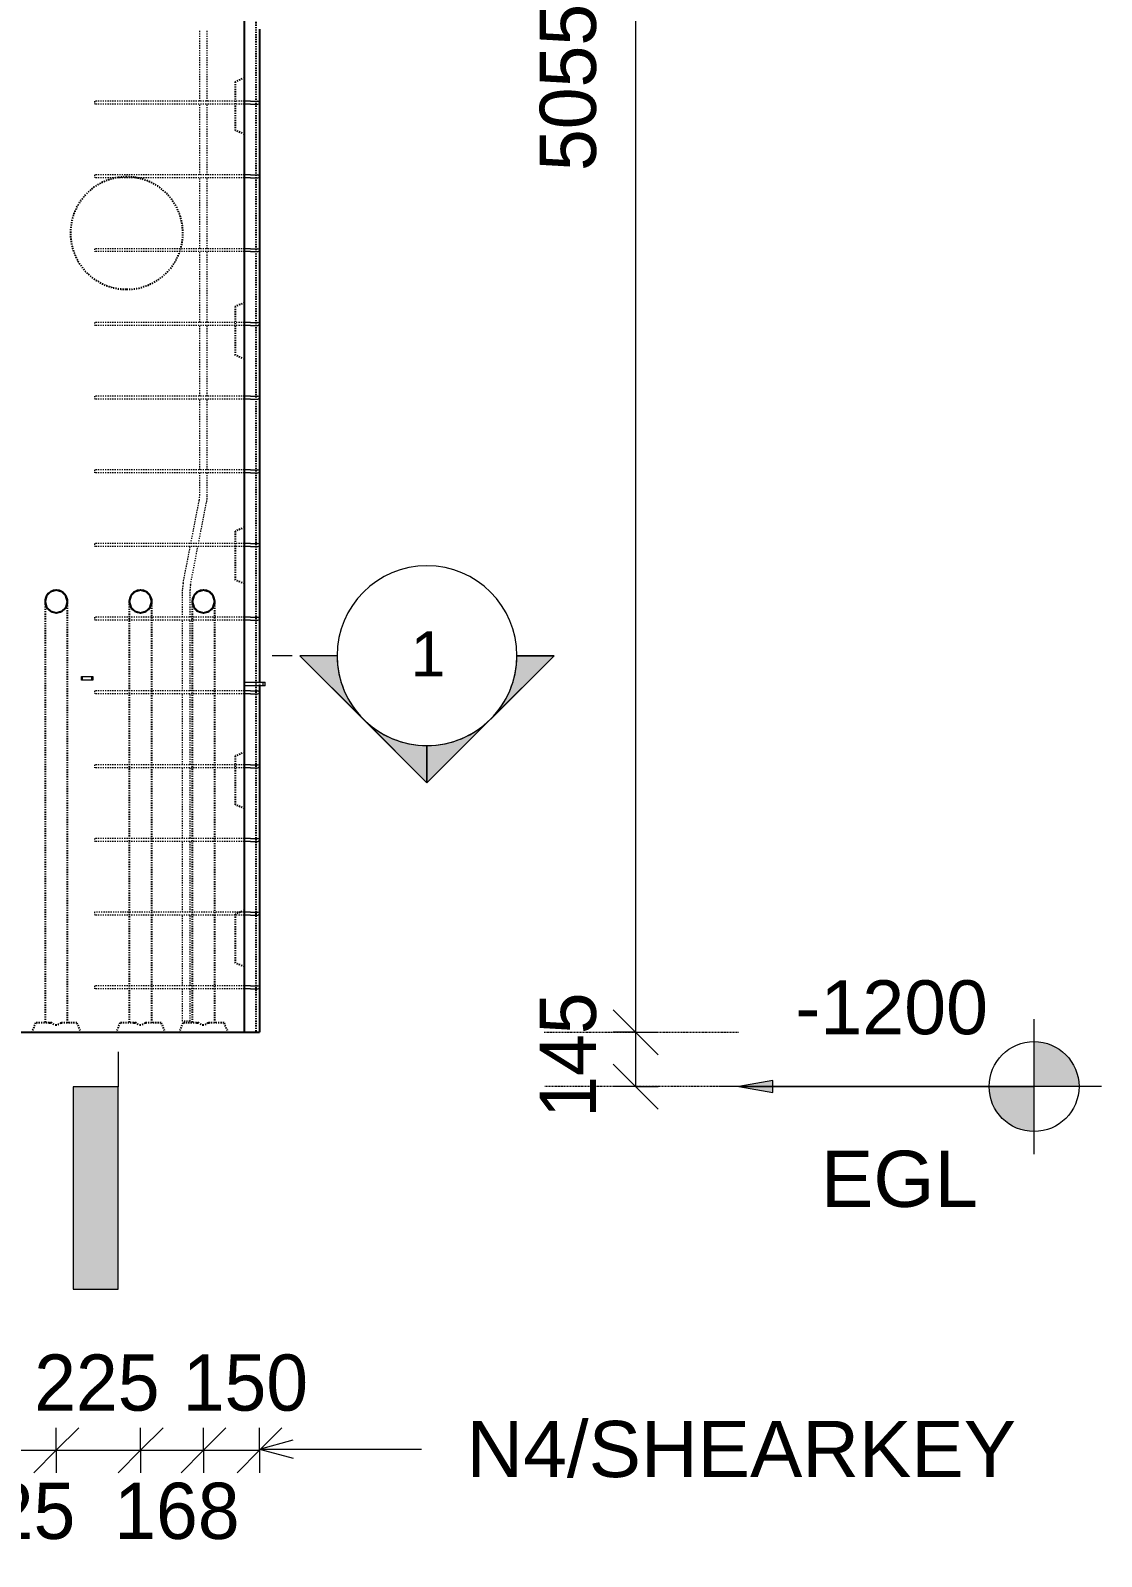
# Model space of a CAD drawing. Header units: millimetres. Extents: x -9471 to 9984, y -2794 to 13196.
# Drawn here: x -1140 to 1719, y -2794 to 1279 of the extents above; entities that cross this region are included whole.
import ezdxf

# ---------------------------------------------------------------- set-up
doc = ezdxf.new("R2010")
doc.units = ezdxf.units.MM
doc.linetypes.add('Dash', pattern=[6.36, 3.18, -3.18])
doc.linetypes.add('Overhead', pattern=[3.97, 2.38, -1.59])
for name, color, linetype, lineweight in [('A-ANNO-DIMS', 211, 'Continuous', 9), ('A-ANNO-DIMS-60', 211, 'Continuous', 9), ('A-FLOR-OVHD', 1, 'Overhead', 18), ('A-GENM', 13, 'Continuous', 18), ('A-WALL', 113, 'Continuous', 25), ('A-WALL-HDLN', 110, 'Dash', 25), ('G-ANNO-DIMS', 111, 'Continuous', 9), ('G-ANNO-SYMB', 111, 'Continuous', 9), ('G-ANNO-TEXT', 231, 'Continuous', 9), ('S-RBAR', 171, 'Continuous', 18)]:
    doc.layers.add(name, color=color, linetype=linetype, lineweight=lineweight)
doc.styles.add('Arial', font='arial.ttf', dxfattribs={"height": 120})
doc.styles.add('Arial_1', font='arial.ttf', dxfattribs={"height": 150})
doc.styles.add('Arial_2', font='arial.ttf', dxfattribs={"height": 144})
doc.styles.add('Nirmala UI Semilight', font='NirmalaS.ttf', dxfattribs={"height": 150})
doc.dimstyles.new('Arrow_Filled_-_2_5_NI_UI', dxfattribs={"dimscale": 304.8, "dimtxt": 157.104592, "dimasz": 0.393701, "dimexe": 0.19685, "dimexo": 0.0625, "dimgap": 0.19685, "dimtad": 1, "dimdec": 4, "dimzin": 0, "dimdsep": 46, "dimtxsty": 'Nirmala UI Semilight', "dimblk1": 'OBLIQUE', "dimblk2": 'OBLIQUE', "dimsah": 1, "dimcen": 0.09, "dimazin": 0, "dimtfac": 1, "dimtdec": 4, "dimtix": 1, "dimtmove": 2, "dimatfit": 3, "dimfxl": 0.19685, "dimfxlon": 1, "dimtvp": 1, "dimtolj": 1, "dimtzin": 0, "dimarcsym": 2})
doc.dimstyles.new('Arrow_Filled_-_2_5_NI_UI_1', dxfattribs={"dimscale": 304.8, "dimtxt": 157.104592, "dimasz": 0.393701, "dimexe": 0.19685, "dimexo": 0.0625, "dimgap": 0.19685, "dimtad": 1, "dimdec": 4, "dimzin": 0, "dimdsep": 46, "dimtxsty": 'Nirmala UI Semilight', "dimblk1": 'OBLIQUE', "dimblk2": 'OBLIQUE', "dimsah": 1, "dimcen": 0.09, "dimazin": 0, "dimtfac": 1, "dimtdec": 4, "dimtix": 1, "dimtmove": 0, "dimatfit": 3, "dimfxl": 0.19685, "dimfxlon": 1, "dimtvp": 1, "dimtolj": 1, "dimtzin": 0, "dimarcsym": 2})

# ---------------------------------------------------------------- blocks, each defined once
blk = doc.blocks.new('RR spread anchor face based - RR-SA-2_5-150-1876458-Elevation Front')
at = {"layer": 'A-GENM'}
for p, q in [((-1003.5, 6759.9), (-1001, 6759.9)), ((-1003.5, 6749.9), (-1003.5, 6759.9)), ((-1001, 6749.9), (-1003.5, 6749.9)), ((-1001, 6759.9), (-976, 6759.9)), ((-1001, 6749.9), (-1001, 6759.9)), ((-976, 6749.9), (-1001, 6749.9)), ((-976, 6759.9), (-973.5, 6759.9)), ((-976, 6749.9), (-976, 6759.9)), ((-973.5, 6749.9), (-976, 6749.9)), ((-973.5, 6759.9), (-973.5, 6749.9))]:
    blk.add_line(p, q, dxfattribs=at)
blk = doc.blocks.new('RR spread anchor face based - RR-SA-3_0-200-1726827-Elevation Front')
at = {"layer": 'A-GENM'}
for p, q in [((-568.5, -460.1), (-518.5, -460.1)), ((-518.5, -470.1), (-568.5, -470.1)), ((-518.5, -460.1), (-513.5, -460.1)), ((-518.5, -470.1), (-518.5, -460.1)), ((-513.5, -470.1), (-518.5, -470.1)), ((-513.5, -470.1), (-513.5, -460.1))]:
    blk.add_line(p, q, dxfattribs=at)
blk = doc.blocks.new('Detail View - M_Section Head - Filled SHOP DWG-1002450-Elevation Front')
at = {"layer": 'G-ANNO-SYMB'}
h = blk.add_hatch(color=256, dxfattribs=at)
edge = h.paths.add_edge_path()
edge.add_line((-420.8, -389.7), (-321.4, -389.7))
edge.add_arc((-81.4, -389.7), 240, 180, 225)
edge.add_line((-251.1, -559.5), (-420.8, -389.7))
h = blk.add_hatch(color=256, dxfattribs=at)
edge = h.paths.add_edge_path()
edge.add_line((258, -389.7), (88.3, -559.5))
edge.add_arc((-81.4, -389.7), 240, 315, 360)
edge.add_line((158.6, -389.7), (258, -389.7))
h = blk.add_hatch(color=256, dxfattribs=at)
edge = h.paths.add_edge_path()
edge.add_line((-81.4, -729.2), (-251.1, -559.5))
edge.add_arc((-81.4, -389.7), 240, 225, 270)
edge.add_line((-81.4, -629.7), (-81.4, -729.2))
h = blk.add_hatch(color=256, dxfattribs=at)
edge = h.paths.add_edge_path()
edge.add_line((-81.4, -729.2), (-81.4, -629.7))
edge.add_arc((-81.4, -389.7), 240, 270, 315)
edge.add_line((88.3, -559.5), (-81.4, -729.2))
for p, q in [((-81.4, -729.2), (-420.8, -389.7)), ((-321.4, -389.7), (-420.8, -389.7)), ((-420.8, -389.7), (-251.1, -559.5)), ((-321.4, -389.7), (-420.8, -389.7)), ((-81.4, -729.2), (258, -389.7)), ((88.3, -559.5), (258, -389.7)), ((158.6, -389.7), (258, -389.7)), ((258, -389.7), (158.6, -389.7)), ((-251.1, -559.5), (-81.4, -729.2)), ((-81.4, -729.2), (88.3, -559.5)), ((-81.4, -629.7), (-81.4, -729.2)), ((-81.4, -729.2), (-81.4, -629.7))]:
    blk.add_line(p, q, dxfattribs=at)
for start, end in [(360, 180), (180, 360), (180, 225), (315, 0), (225, 270), (270, 315)]:
    blk.add_arc((-81.4, -389.7), 240, start, end, dxfattribs=at)
blk = doc.blocks.new('Detail View - M_Section Tail - Filled Horizontal-14034-Elevation Front')
at = {"layer": 'G-ANNO-SYMB'}
blk.add_hatch(color=256, dxfattribs=at).paths.add_polyline_path([(-2847.5, -509.7), (-2847.5, -389.7), (-3387.5, -389.7), (-3387.5, -509.7)])
for p, q in [((-3387.5, -509.7), (-3387.5, -389.7)), ((-3387.5, -389.7), (-2847.5, -389.7)), ((-2847.5, -389.7), (-2847.5, -509.7)), ((-2847.5, -509.7), (-3387.5, -509.7))]:
    blk.add_line(p, q, dxfattribs=at)
blk = doc.blocks.new('DIMBLOCK8-Elevation Front')
at = {"layer": 'A-ANNO-DIMS-60'}
for p, q in [((-1296, -2510.8), (-1236, -2450.8)), ((-1296, -2510.8), (-1296, -2450.8)), ((-1071, -2510.8), (-1011, -2450.8)), ((-1071, -2510.8), (-1071, -2450.8)), ((-1296, -2510.8), (-1356, -2570.8)), ((-1296, -2510.8), (-1071, -2510.8)), ((-1296, -2510.8), (-1296, -2570.8)), ((-1071, -2510.8), (-1131, -2570.8)), ((-1071, -2510.8), (-1071, -2570.8))]:
    blk.add_line(p, q, dxfattribs=at)
at = {"layer": 'A-ANNO-DIMS-60', "color": 0, "insert": (-1354.9, -2597.5), "char_height": 150, "width": 411.328, "attachment_point": 1, "line_spacing_factor": 1.142579, "style": 'Nirmala UI Semilight'}
blk.add_mtext('225', dxfattribs=at)
blk = doc.blocks.new('_Oblique')
at = {"color": 0, "linetype": 'ByBlock', "lineweight": -2}
blk.add_line((-0.5, -0.5), (0.5, 0.5), dxfattribs=at)
blk = doc.blocks.new('DIMBLOCK9-Elevation Front')
at = {"layer": 'A-ANNO-DIMS-60'}
for p, q in [((-1071, -2510.8), (-1011, -2450.8)), ((-1071, -2510.8), (-1071, -2450.8)), ((-846, -2510.8), (-786, -2450.8)), ((-846, -2510.8), (-846, -2450.8)), ((-1071, -2510.8), (-1131, -2570.8)), ((-1071, -2510.8), (-846, -2510.8)), ((-1071, -2510.8), (-1071, -2570.8)), ((-846, -2510.8), (-906, -2570.8)), ((-846, -2510.8), (-846, -2570.8))]:
    blk.add_line(p, q, dxfattribs=at)
at = {"layer": 'A-ANNO-DIMS-60', "color": 0, "insert": (-1129.9, -2255.1), "char_height": 150, "width": 411.328, "attachment_point": 1, "line_spacing_factor": 1.142579, "style": 'Nirmala UI Semilight'}
blk.add_mtext('225', dxfattribs=at)
blk = doc.blocks.new('DIMBLOCK10-Elevation Front')
at = {"layer": 'A-ANNO-DIMS-60'}
for p, q in [((-846, -2510.8), (-786, -2450.8)), ((-846, -2510.8), (-846, -2450.8)), ((-678, -2510.8), (-618, -2450.8)), ((-678, -2510.8), (-678, -2450.8)), ((-846, -2510.8), (-906, -2570.8)), ((-846, -2510.8), (-678, -2510.8)), ((-846, -2510.8), (-846, -2570.8)), ((-678, -2510.8), (-738, -2570.8)), ((-678, -2510.8), (-678, -2570.8))]:
    blk.add_line(p, q, dxfattribs=at)
at = {"layer": 'A-ANNO-DIMS-60', "color": 0, "insert": (-916.3, -2597.5), "char_height": 150, "width": 370.196, "attachment_point": 1, "line_spacing_factor": 1.142579, "style": 'Nirmala UI Semilight'}
blk.add_mtext('168', dxfattribs=at)
blk = doc.blocks.new('DIMBLOCK11-Elevation Front')
at = {"layer": 'A-ANNO-DIMS-60'}
for p, q in [((-678, -2510.8), (-618, -2450.8)), ((-678, -2510.8), (-678, -2450.8)), ((-528.5, -2510.8), (-468.5, -2450.8)), ((-528.5, -2510.8), (-528.5, -2450.8)), ((-678, -2510.8), (-738, -2570.8)), ((-678, -2510.8), (-528.5, -2510.8)), ((-678, -2510.8), (-678, -2570.8)), ((-528.5, -2510.8), (-588.5, -2570.8)), ((-528.5, -2510.8), (-528.5, -2570.8))]:
    blk.add_line(p, q, dxfattribs=at)
at = {"layer": 'A-ANNO-DIMS-60', "color": 0, "insert": (-733.4, -2255.1), "char_height": 150, "width": 370.196, "attachment_point": 1, "line_spacing_factor": 1.142579, "style": 'Nirmala UI Semilight'}
blk.add_mtext('150', dxfattribs=at)
blk = doc.blocks.new('DIMBLOCK89-Elevation Front')
at = {"layer": 'A-ANNO-DIMS-60'}
for p, q in [((475.4, 3660), (415.4, 3720)), ((475.4, 3660), (415.4, 3660)), ((475.4, 3660), (475.4, -1395)), ((475.4, 3660), (535.4, 3600)), ((475.4, 3660), (535.4, 3660)), ((475.4, -1395), (415.4, -1335)), ((475.4, -1395), (415.4, -1395)), ((475.4, -1395), (535.4, -1455)), ((475.4, -1395), (535.4, -1395))]:
    blk.add_line(p, q, dxfattribs=at)
at = {"layer": 'A-ANNO-DIMS-60', "color": 0, "insert": (219.7, 904), "char_height": 150, "width": 548.438, "attachment_point": 1, "rotation": 90, "line_spacing_factor": 1.142579, "style": 'Nirmala UI Semilight'}
blk.add_mtext('5055', dxfattribs=at)
blk = doc.blocks.new('DIMBLOCK90-Elevation Front')
at = {"layer": 'A-ANNO-DIMS-60'}
for p, q in [((475.4, -1395), (415.4, -1335)), ((475.4, -1395), (415.4, -1395)), ((475.4, -1395), (475.4, -1540)), ((475.4, -1395), (535.4, -1455)), ((475.4, -1395), (535.4, -1395)), ((475.4, -1540), (415.4, -1480)), ((475.4, -1540), (415.4, -1540)), ((475.4, -1540), (535.4, -1600)), ((475.4, -1540), (535.4, -1540))]:
    blk.add_line(p, q, dxfattribs=at)
at = {"layer": 'A-ANNO-DIMS-60', "color": 0, "insert": (219.7, -1623.2), "char_height": 150, "width": 373.623, "attachment_point": 1, "rotation": 90, "line_spacing_factor": 1.142579, "style": 'Nirmala UI Semilight'}
blk.add_mtext('145', dxfattribs=at)
blk = doc.blocks.new('Spot Elevations - M_Spot Elevation - Target Filled-10609-Elevation Front')
at = {"layer": 'G-ANNO-DIMS'}
h = blk.add_hatch(color=256, dxfattribs=at)
edge = h.paths.add_edge_path()
edge.add_line((1549.6, 7660), (1669.6, 7660))
edge.add_arc((1549.6, 7660), 120, 0, 90)
edge.add_line((1549.6, 7780), (1549.6, 7660))
h = blk.add_hatch(color=256, dxfattribs=at)
edge = h.paths.add_edge_path()
edge.add_line((1549.6, 7660), (1429.6, 7660))
edge.add_arc((1549.6, 7660), 120, 180, 270)
edge.add_line((1549.6, 7540), (1549.6, 7660))
for p, q in [((1549.6, 7480), (1549.6, 7840)), ((1729.6, 7660), (709.6, 7660))]:
    blk.add_line(p, q, dxfattribs=at)
blk.add_circle((1549.6, 7660), 120, dxfattribs=at)

msp = doc.modelspace()

# ---------------------------------------------------------------- hatches: boundary and pattern name
at = {"layer": 'G-ANNO-DIMS'}
msp.add_hatch(color=256, dxfattribs=at).paths.add_polyline_path([(751.45389, -1539.99023), (841.45389, -1555.85966), (841.45389, -1524.12081)])

# ---------------------------------------------------------------- linework, layer by layer
at = {"layer": 'A-FLOR-OVHD'}
for p, q in [((231.45389, -1394.99023), (751.45389, -1394.99023)), ((751.45389, -1539.99023), (231.45389, -1539.99023))]:
    msp.add_line(p, q, dxfattribs=at)
at = {"layer": 'A-WALL'}
for p, q in [((-568.54611, -1395), (-568.54611, 7060)), ((-528.54611, 1282.73104), (-528.54611, 1086.71341)), ((-528.54611, 1085.95326), (-528.54611, 889.93563)), ((-528.54611, 889.17548), (-528.54611, 693.15785)), ((-528.54611, 692.39771), (-528.54611, 496.38007)), ((-528.54611, 495.61993), (-528.54611, 299.60229)), ((-528.54611, 298.84215), (-528.54611, 102.82452)), ((-528.54611, 102.06437), (-528.54611, -93.95326)), ((-528.54611, -94.71341), (-528.54611, -290.73104)), ((-528.54611, -291.49118), (-528.54611, -460.1)), ((-528.54611, -470.1), (-528.54611, -487.50882)), ((-528.54611, -488.26896), (-528.54611, -684.28659)), ((-528.54611, -685.04674), (-528.54611, -881.06437)), ((-528.54611, -881.82452), (-528.54611, -1077.84215)), ((-528.54611, -1078.60229), (-528.54611, -1274.61993)), ((-528.54611, -1275.38007), (-528.54611, -1395)), ((-2738.54611, -1395), (-528.54611, -1395))]:
    msp.add_line(p, q, dxfattribs=at)
at = {"layer": 'A-WALL', "flags": 128}
for points in [[(-1071.04611, -215), (-1086.08061, -219.03919), (-1097.06664, -230.06909), (-1101.04611, -245)], [(-1041.04611, -245), (-1045.0853, -229.96549), (-1056.1152, -218.97947), (-1071.04611, -215)], [(-846.04611, -215), (-861.08061, -219.03919), (-872.06664, -230.06909), (-876.04611, -245)], [(-816.04611, -245), (-820.0853, -229.96549), (-831.1152, -218.97947), (-846.04611, -215)], [(-678.04611, -215), (-693.08061, -219.03919), (-704.06664, -230.06909), (-708.04611, -245)], [(-648.04611, -245), (-652.0853, -229.96549), (-663.1152, -218.97947), (-678.04611, -215)], [(-1101.04611, -245), (-1097.00692, -260.03451), (-1085.97701, -271.02053), (-1071.04611, -275)], [(-1071.04611, -275), (-1056.0116, -270.96081), (-1045.02558, -259.93091), (-1041.04611, -245)], [(-1041.04611, -250.72272), (-1041.04611, -245.13838), (-1041.04611, -245)], [(-876.04611, -245), (-872.00692, -260.03451), (-860.97701, -271.02053), (-846.04611, -275)], [(-846.04611, -275), (-831.0116, -270.96081), (-820.02558, -259.93091), (-816.04611, -245)], [(-816.04611, -250.72272), (-816.04611, -245.13838), (-816.04611, -245)], [(-708.04611, -245), (-704.00692, -260.03451), (-692.97701, -271.02053), (-678.04611, -275)], [(-678.04611, -275), (-663.0116, -270.96081), (-652.02558, -259.93091), (-648.04611, -245)], [(-648.04611, -250.72272), (-648.04611, -245.13838), (-648.04611, -245)]]:
    msp.add_lwpolyline(points, dxfattribs=at)
at = {"layer": 'A-WALL'}
for centre, start, end in [((-1071.04611, -245), 150.6727618, 179.61937532), ((-1071.04611, -245), 120.83030229, 149.6053058), ((-1071.04611, -245), 90.72252687, 119.42229601), ((-1071.04611, -245), 61.01869337, 89.26639009), ((-1071.04611, -245), 30.83105155, 59.6045335), ((-1071.04611, -245), 0.3777518, 29.77056829), ((-846.04611, -245), 150.6727618, 179.61937532), ((-846.04611, -245), 120.83030229, 149.6053058), ((-846.04611, -245), 90.72252687, 119.42229601), ((-846.04611, -245), 61.01869337, 89.26639009), ((-846.04611, -245), 30.83105155, 59.6045335), ((-846.04611, -245), 0.3777518, 29.77056829), ((-678.04611, -245), 150.6727618, 179.61937532), ((-678.04611, -245), 120.83030229, 149.6053058), ((-678.04611, -245), 90.72252687, 119.42229601), ((-678.04611, -245), 61.01869337, 89.26639009), ((-678.04611, -245), 30.83105155, 59.6045335), ((-678.04611, -245), 0.3777518, 29.77056829), ((-1071.04611, -245), 180.42457698, 209.72326815), ((-1071.04611, -245), 210.81300667, 239.62313313), ((-1071.04611, -245), 241.01713814, 269.26797703), ((-1071.04611, -245), 270.72093746, 299.42390155), ((-1071.04611, -245), 300.81202935, 329.6241405), ((-1071.04611, -245), 330.71898335, 359.57221129), ((-846.04611, -245), 180.42457698, 209.72326815), ((-846.04611, -245), 210.81300667, 239.62313313), ((-846.04611, -245), 241.01713814, 269.26797703), ((-846.04611, -245), 270.72093746, 299.42390155), ((-846.04611, -245), 300.81202935, 329.6241405), ((-846.04611, -245), 330.71898335, 359.57221129), ((-678.04611, -245), 180.42457698, 209.72326815), ((-678.04611, -245), 210.81300667, 239.62313313), ((-678.04611, -245), 241.01713814, 269.26797703), ((-678.04611, -245), 270.72093746, 299.42390155), ((-678.04611, -245), 300.81202935, 329.6241405), ((-678.04611, -245), 330.71898335, 359.57221129)]:
    msp.add_arc(centre, 30, start, end, dxfattribs=at)
at = {"layer": 'A-WALL-HDLN'}
for p, q in [((-538.54869, 3400), (-538.54869, -1395)), ((-568.54611, 1152.5), (-593.54611, 1142.5)), ((-593.54611, 1142.5), (-593.54611, 1012.5)), ((-568.54611, 1002.5), (-593.54611, 1012.5)), ((-568.54611, 552.5), (-593.54611, 542.5)), ((-593.54611, 542.5), (-593.54611, 412.5)), ((-568.54611, 402.5), (-593.54611, 412.5)), ((-568.54611, -47.5), (-593.54611, -57.5)), ((-593.54611, -57.5), (-593.54611, -187.5)), ((-568.54611, -197.5), (-593.54611, -187.5)), ((-1101.04611, -335), (-1101.04611, -1370)), ((-1041.04611, -1370), (-1041.04611, -335)), ((-876.04611, -335), (-876.04611, -1370)), ((-816.04611, -1370), (-816.04611, -335)), ((-708.04611, -335), (-708.04611, -1370)), ((-648.04611, -1370), (-648.04611, -335)), ((-528.54611, -460.14961), (-528.54611, -470.05039)), ((-568.54611, -647.5), (-593.54611, -657.5)), ((-593.54611, -657.5), (-593.54611, -787.5)), ((-568.54611, -797.5), (-593.54611, -787.5)), ((-568.54611, -1070), (-593.54611, -1080)), ((-593.54611, -1080), (-593.54611, -1210)), ((-568.54611, -1220), (-593.54611, -1210)), ((-1126.04611, -1370), (-1136.04611, -1395)), ((-1083.03569, -1370), (-1126.04611, -1370)), ((-1089.64839, -1370), (-1083.03569, -1370)), ((-1059.05653, -1370), (-1052.44382, -1370)), ((-1016.04611, -1370), (-1059.05653, -1370)), ((-1016.04611, -1370), (-1006.04611, -1395)), ((-901.04611, -1370), (-911.04611, -1395)), ((-858.03569, -1370), (-901.04611, -1370)), ((-864.64839, -1370), (-858.03569, -1370)), ((-834.05653, -1370), (-827.44382, -1370)), ((-791.04611, -1370), (-834.05653, -1370)), ((-791.04611, -1370), (-781.04611, -1395)), ((-733.04611, -1370), (-743.04611, -1395)), ((-690.03569, -1370), (-733.04611, -1370)), ((-696.64839, -1370), (-690.03569, -1370)), ((-666.05653, -1370), (-659.44382, -1370)), ((-623.04611, -1370), (-666.05653, -1370)), ((-623.04611, -1370), (-613.04611, -1395))]:
    msp.add_line(p, q, dxfattribs=at)
at = {"layer": 'A-WALL-HDLN', "flags": 128}
for points in [[(-1101.04611, -245.38007), (-1101.04611, -249.10169), (-1101.04611, -261.03291), (-1101.04611, -279.70613), (-1101.04611, -303.41931), (-1101.04611, -330.01104), (-1101.04611, -335)], [(-1041.04611, -335), (-1041.04611, -308.13961), (-1041.04611, -283.7275), (-1041.04611, -263.98882), (-1041.04611, -250.72272)], [(-876.04611, -245.38007), (-876.04611, -249.10169), (-876.04611, -261.03291), (-876.04611, -279.70613), (-876.04611, -303.41931), (-876.04611, -330.01104), (-876.04611, -335)], [(-816.04611, -335), (-816.04611, -308.13961), (-816.04611, -283.7275), (-816.04611, -263.98882), (-816.04611, -250.72272)], [(-708.04611, -245.38007), (-708.04611, -249.10169), (-708.04611, -261.03291), (-708.04611, -279.70613), (-708.04611, -303.41931), (-708.04611, -330.01104), (-708.04611, -335)], [(-648.04611, -335), (-648.04611, -308.13961), (-648.04611, -283.7275), (-648.04611, -263.98882), (-648.04611, -250.72272)], [(-1071.04611, -1376.25), (-1074.12421, -1375.85417), (-1077.16983, -1374.67088), (-1080.15081, -1372.71259), (-1083.03569, -1370)], [(-1059.05653, -1370), (-1061.9414, -1372.71259), (-1064.92238, -1374.67088), (-1067.968, -1375.85417), (-1071.04611, -1376.25)], [(-846.04611, -1376.25), (-849.12421, -1375.85417), (-852.16983, -1374.67088), (-855.15081, -1372.71259), (-858.03569, -1370)], [(-834.05653, -1370), (-836.9414, -1372.71259), (-839.92238, -1374.67088), (-842.968, -1375.85417), (-846.04611, -1376.25)], [(-678.04611, -1376.25), (-681.12421, -1375.85417), (-684.16983, -1374.67088), (-687.15081, -1372.71259), (-690.03569, -1370)], [(-666.05653, -1370), (-668.9414, -1372.71259), (-671.92238, -1374.67088), (-674.968, -1375.85417), (-678.04611, -1376.25)]]:
    msp.add_lwpolyline(points, dxfattribs=at)
at = {"layer": 'A-WALL-HDLN'}
for start, end in [(98.1881446, 270), (90, 97.89695999), (82.10304001, 90), (270, 81.8118554)]:
    msp.add_arc((-883.11461, 738.29599), 150, start, end, dxfattribs=at)
at = {"layer": 'G-ANNO-DIMS'}
for p, q in [((841.45389, -1524.12081), (751.45389, -1539.99023)), ((751.45389, -1539.99023), (841.45389, -1555.85966)), ((751.45389, -1539.99023), (1249.16563, -1539.99023)), ((841.45389, -1555.85966), (841.45389, -1524.12081)), ((1249.16563, -1539.99023), (1539.15953, -1539.99023))]:
    msp.add_line(p, q, dxfattribs=at)
at = {"layer": 'G-ANNO-SYMB'}
for p, q in [((-441.36617, -389.74648), (-494.28638, -389.74648)), ((-906.15011, -1447.01285), (-906.15011, -1540.80568))]:
    msp.add_line(p, q, dxfattribs=at)
at = {"layer": 'G-ANNO-TEXT', "color": 7}
for q in [(-438.57937, -2483.37106), (-438.57937, -2531.60191), (-95.95251, -2507.48648)]:
    msp.add_line((-528.57937, -2507.48648), q, dxfattribs=at)
at = {"layer": 'S-RBAR', "linetype": 'Dash'}
for p, q in [((-688.04611, 1090.33333), (-688.04611, 1279.11111)), ((-668.04611, 1090.33333), (-668.04611, 1279.11111)), ((-568.59572, 1090.33333), (-968.54611, 1090.33333)), ((-968.54611, 1090.33333), (-968.54611, 1082.33333)), ((-568.59572, 1082.33333), (-968.54611, 1082.33333)), ((-688.04611, 893.55556), (-688.04611, 1082.33333)), ((-668.04611, 893.55556), (-668.04611, 1082.33333)), ((-568.59572, 893.55556), (-968.54611, 893.55556)), ((-968.54611, 893.55556), (-968.54611, 885.55556)), ((-568.59572, 885.55556), (-968.54611, 885.55556)), ((-688.04611, 696.77778), (-688.04611, 885.55556)), ((-668.04611, 696.77778), (-668.04611, 885.55556)), ((-568.59572, 696.77778), (-968.54611, 696.77778)), ((-968.54611, 696.77778), (-968.54611, 688.77778)), ((-568.59572, 688.77778), (-968.54611, 688.77778)), ((-688.04611, 500), (-688.04611, 688.77778)), ((-668.04611, 500), (-668.04611, 688.77778)), ((-568.59572, 500), (-968.54611, 500)), ((-968.54611, 500), (-968.54611, 492)), ((-568.59572, 492), (-968.54611, 492)), ((-688.04611, 303.22222), (-688.04611, 492)), ((-668.04611, 303.22222), (-668.04611, 492)), ((-568.59572, 303.22222), (-968.54611, 303.22222)), ((-968.54611, 303.22222), (-968.54611, 295.22222)), ((-568.59572, 295.22222), (-968.54611, 295.22222)), ((-688.04611, 106.44444), (-688.04611, 295.22222)), ((-668.04611, 106.44444), (-668.04611, 295.22222)), ((-568.59572, 106.44444), (-968.54611, 106.44444)), ((-968.54611, 106.44444), (-968.54611, 98.44444)), ((-568.59572, 98.44444), (-968.54611, 98.44444)), ((-688.04611, 38.38217), (-688.04611, 98.44444)), ((-668.04611, 38.38217), (-668.04611, 98.44444)), ((-711.7557, -90.33333), (-689.3322, 25.02554)), ((-691.38136, -90.33333), (-669.69966, 21.20936)), ((-568.59572, -90.33333), (-968.54611, -90.33333)), ((-968.54611, -90.33333), (-968.54611, -98.33333)), ((-568.59572, -98.33333), (-968.54611, -98.33333)), ((-732.31059, -196.07908), (-713.31074, -98.33333)), ((-712.67804, -199.89526), (-692.93641, -98.33333)), ((-733.96414, -287.11111), (-733.96414, -213.25189)), ((-713.96414, -287.11111), (-713.96414, -213.25189)), ((-568.59572, -287.11111), (-968.54611, -287.11111)), ((-968.54611, -287.11111), (-968.54611, -295.11111)), ((-568.59572, -295.11111), (-968.54611, -295.11111)), ((-733.96414, -483.88889), (-733.96414, -295.11111)), ((-713.96414, -483.88889), (-713.96414, -295.11111)), ((-568.59572, -483.88889), (-968.54611, -483.88889)), ((-968.54611, -483.88889), (-968.54611, -491.88889)), ((-568.59572, -491.88889), (-968.54611, -491.88889)), ((-733.96414, -680.66667), (-733.96414, -491.88889)), ((-713.96414, -680.66667), (-713.96414, -491.88889)), ((-568.59572, -680.66667), (-968.54611, -680.66667)), ((-968.54611, -680.66667), (-968.54611, -688.66667)), ((-568.59572, -688.66667), (-968.54611, -688.66667)), ((-733.96414, -877.44444), (-733.96414, -688.66667)), ((-713.96414, -877.44444), (-713.96414, -688.66667)), ((-568.59572, -877.44444), (-968.54611, -877.44444)), ((-968.54611, -877.44444), (-968.54611, -885.44444)), ((-568.59572, -885.44444), (-968.54611, -885.44444)), ((-733.96414, -1074.22222), (-733.96414, -885.55024)), ((-713.96414, -1074.22222), (-713.96414, -885.55024)), ((-579.22688, -1074.22222), (-968.54611, -1074.22222)), ((-968.54611, -1074.22222), (-968.54611, -1082.22222)), ((-568.59572, -1082.22222), (-968.54611, -1082.22222)), ((-733.96414, -1271), (-733.96414, -1082.22222)), ((-713.96414, -1271), (-713.96414, -1082.22222)), ((-568.59572, -1074.22222), (-578.97644, -1074.22222)), ((-568.59572, -1271), (-968.54611, -1271)), ((-968.54611, -1271), (-968.54611, -1279)), ((-568.59572, -1279), (-968.54611, -1279)), ((-733.96414, -1365), (-733.96414, -1279)), ((-713.96414, -1365), (-713.96414, -1279)), ((-713.96414, -1365), (-733.96414, -1365))]:
    msp.add_line(p, q, dxfattribs=at)
at = {"layer": 'S-RBAR'}
for p, q in [((-552.54611, 1090.33333), (-568.54611, 1090.33333)), ((-552.54611, 1082.33333), (-568.54611, 1082.33333)), ((-552.54611, 1090.33333), (-532.54611, 1090.33333)), ((-552.54611, 1082.33333), (-532.54611, 1082.33333)), ((-552.54611, 893.55556), (-568.54611, 893.55556)), ((-552.54611, 885.55556), (-568.54611, 885.55556)), ((-552.54611, 893.55556), (-532.54611, 893.55556)), ((-552.54611, 885.55556), (-532.54611, 885.55556)), ((-552.54611, 696.77778), (-568.54611, 696.77778)), ((-552.54611, 696.77778), (-532.54611, 696.77778)), ((-552.54611, 688.77778), (-568.54611, 688.77778)), ((-552.54611, 688.77778), (-532.54611, 688.77778)), ((-552.54611, 500), (-568.54611, 500)), ((-552.54611, 492), (-568.54611, 492)), ((-552.54611, 500), (-532.54611, 500)), ((-552.54611, 492), (-532.54611, 492)), ((-552.54611, 303.22222), (-568.54611, 303.22222)), ((-552.54611, 295.22222), (-568.54611, 295.22222)), ((-552.54611, 303.22222), (-532.54611, 303.22222)), ((-552.54611, 295.22222), (-532.54611, 295.22222)), ((-552.54611, 106.44444), (-568.54611, 106.44444)), ((-552.54611, 98.44444), (-568.54611, 98.44444)), ((-552.54611, 106.44444), (-532.54611, 106.44444)), ((-552.54611, 98.44444), (-532.54611, 98.44444)), ((-552.54611, -90.33333), (-568.54611, -90.33333)), ((-552.54611, -98.33333), (-568.54611, -98.33333)), ((-552.54611, -90.33333), (-532.54611, -90.33333)), ((-552.54611, -98.33333), (-532.54611, -98.33333)), ((-552.54611, -287.11111), (-568.54611, -287.11111)), ((-552.54611, -295.11111), (-568.54611, -295.11111)), ((-552.54611, -287.11111), (-532.54611, -287.11111)), ((-552.54611, -295.11111), (-532.54611, -295.11111)), ((-552.54611, -483.88889), (-568.54611, -483.88889)), ((-552.54611, -483.88889), (-532.54611, -483.88889)), ((-552.54611, -491.88889), (-568.54611, -491.88889)), ((-552.54611, -491.88889), (-532.54611, -491.88889)), ((-552.54611, -680.66667), (-568.54611, -680.66667)), ((-552.54611, -688.66667), (-568.54611, -688.66667)), ((-552.54611, -680.66667), (-532.54611, -680.66667)), ((-552.54611, -688.66667), (-532.54611, -688.66667)), ((-552.54611, -877.44444), (-568.54611, -877.44444)), ((-552.54611, -885.44444), (-568.54611, -885.44444)), ((-552.54611, -877.44444), (-532.54611, -877.44444)), ((-552.54611, -885.44444), (-532.54611, -885.44444)), ((-552.54611, -1074.22222), (-568.54611, -1074.22222)), ((-552.54611, -1082.22222), (-568.54611, -1082.22222)), ((-552.54611, -1074.22222), (-532.54611, -1074.22222)), ((-552.54611, -1082.22222), (-532.54611, -1082.22222)), ((-552.54611, -1271), (-568.54611, -1271)), ((-552.54611, -1279), (-568.54611, -1279)), ((-552.54611, -1271), (-532.54611, -1271)), ((-552.54611, -1279), (-532.54611, -1279))]:
    msp.add_line(p, q, dxfattribs=at)
for centre in [(-532.54611, 1086.33333), (-532.54611, 889.55556), (-532.54611, 692.77778), (-532.54611, 496), (-532.54611, 299.22222), (-532.54611, 102.44444), (-532.54611, -94.33333), (-532.54611, -291.11111), (-532.54611, -487.88889), (-532.54611, -684.66667), (-532.54611, -881.44444), (-532.54611, -1078.22222), (-532.54611, -1275)]:
    msp.add_arc(centre, 4, 270, 90, dxfattribs=at)
at = {"layer": 'S-RBAR', "linetype": 'Dash'}
for centre, radius, start, end in [((-758.04611, 38.38217), 70, 349, 360), ((-758.04611, 38.38217), 90, 349, 360), ((-643.96414, -213.25189), 90, 169, 180), ((-643.96414, -213.25189), 70, 169, 180)]:
    msp.add_arc(centre, radius, start, end, dxfattribs=at)

# ---------------------------------------------------------------- block references
at = {"layer": 'A-GENM'}
for name, p in [('RR spread anchor face based - RR-SA-2_5-150-1876458-Elevation Front', (0, -7205)), ('RR spread anchor face based - RR-SA-3_0-200-1726827-Elevation Front', (0, 0))]:
    msp.add_blockref(name, p, dxfattribs=at)
at = {"layer": 'G-ANNO-DIMS'}
msp.add_blockref('Spot Elevations - M_Spot Elevation - Target Filled-10609-Elevation Front', (-10.43704, -9200), dxfattribs=at)
at = {"layer": 'G-ANNO-SYMB'}
msp.add_blockref('Detail View - M_Section Head - Filled SHOP DWG-1002450-Elevation Front', (0, 0), dxfattribs=at)
at = {"layer": 'G-ANNO-SYMB', "extrusion": (0, 0, -1), "rotation": 90.00000000000077}
msp.add_blockref('Detail View - M_Section Tail - Filled Horizontal-14034-Elevation Front', (516.40363, 1306.66922), dxfattribs=at)

# ---------------------------------------------------------------- texts
at = {"layer": 'G-ANNO-SYMB', "insert": (-125.39593, -325.14586), "char_height": 120, "width": 115.443, "attachment_point": 1, "style": 'Arial'}
msp.add_mtext('1', dxfattribs=at)
at = {"layer": 'G-ANNO-TEXT', "color": 7, "char_height": 150, "attachment_point": 1, "style": 'Arial_1'}
for s, insert, width in [('EGL', (970.475, -1711.14426), 505.063125), ('N4/SHEARKEY', (24.04749, -2432.48648), 1770.126)]:
    msp.add_mtext(s, dxfattribs=dict(at, insert=insert, width=width))

# ---------------------------------------------------------------- dimensions: what is measured, and where the dimension line sits
at = {"layer": 'A-ANNO-DIMS'}
for base, p1, p2, override, picture, middle in [((475.42834, -1394.99023), (415.42834, 3660.00977), (535.42834, -1394.99023), {"dimpost": '<>', "dimfxl": 5056.424132}, 'DIMBLOCK89-Elevation Front', (337.91787, 1132.50977)), ((475.42834, -1539.99023), (535.42834, -1394.99023), (535.42834, -1539.99023), {"dimpost": '<>', "dimfxl": 145}, 'DIMBLOCK90-Elevation Front', (337.49946, -1467.49023))]:
    dim = msp.add_linear_dim(base=base, p1=p1, p2=p2, angle=90, dimstyle='Arrow_Filled_-_2_5_NI_UI_1', override=override, dxfattribs=at)
    dim.commit()
    dim.dimension.update_dxf_attribs({"geometry": picture, "text_midpoint": middle})
dim = msp.add_linear_dim(base=(-846.04611, -2510.79626), p1=(-1071.04611, -2450.79626), p2=(-846.04611, -2450.79626), dimstyle='Arrow_Filled_-_2_5_NI_UI_1', override={"dimpost": '<>', "dimfxl": 225}, dxfattribs=at)
dim.commit()
dim.dimension.update_dxf_attribs({"geometry": 'DIMBLOCK9-Elevation Front', "text_midpoint": (-958.54611, -2373.28579)})
for base, p1, p2, override, picture, middle in [((-528.54611, -2510.79626), (-678.04611, -2450.79626), (-528.54611, -2450.79626), {"dimpost": '<>', "dimfxl": 149.5}, 'DIMBLOCK11-Elevation Front', (-548.28928, -2355.0931)), ((-1071.04611, -2510.79626), (-1296.04611, -2450.79626), (-1071.04611, -2450.79626), {"dimpost": '<>', "dimfxl": 225}, 'DIMBLOCK8-Elevation Front', (-1149.26874, -2697.47894)), ((-678.04611, -2510.79626), (-846.04611, -2450.79626), (-678.04611, -2450.79626), {"dimpost": '<>', "dimfxl": 168}, 'DIMBLOCK10-Elevation Front', (-731.19648, -2697.47894))]:
    dim = msp.add_linear_dim(base=base, p1=p1, p2=p2, dimstyle='Arrow_Filled_-_2_5_NI_UI', override=override, dxfattribs=at)
    dim.commit()
    dim.dimension.update_dxf_attribs({"geometry": picture, "text_midpoint": middle, "dimtype": 160})

# ---------------------------------------------------------------- next in the draw order: texts
at = {"layer": 'G-ANNO-DIMS', "insert": (901.79256, -1256.26436), "char_height": 144, "width": 615.2807198, "attachment_point": 1, "line_spacing_factor": 0.941778, "style": 'Arial_2', "bg_fill": 3, "box_fill_scale": 0, "bg_fill_color": 256, "bg_fill_true_color": 3254780160, "bg_fill_transparency": 256}
msp.add_mtext('-1200', dxfattribs=at)

doc.saveas('drawing.dxf')
